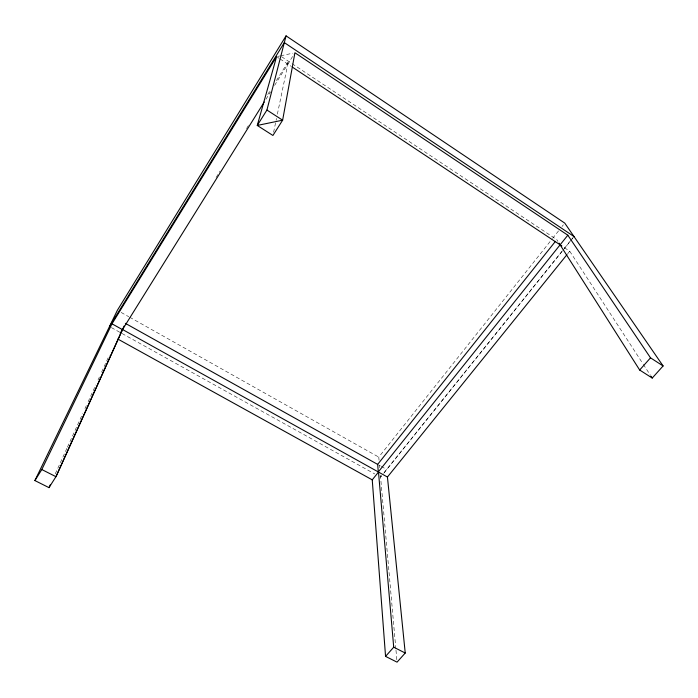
<?xml version="1.0" encoding="UTF-8"?>
<svg xmlns="http://www.w3.org/2000/svg" width="698" height="698" viewBox="0 0 698 698"><rect width="100%" height="100%" fill="white"/><g stroke="black" fill="none" stroke-linecap="round" stroke-linejoin="round"><path stroke-width="0.52" stroke-dasharray="3.49 2.62" d="M273.59 132.271L276.487 118.424M277.376 114.167L288.449 61.25L275.806 81.553M55.299 473.811L66.991 448.142M67.444 447.156L82.739 413.582M84.982 408.644L86.334 405.686M88.131 401.734L95.783 384.947M98.025 380.009L99.378 377.051M101.629 372.113L109.272 355.326M216.083 177.528L220.106 171.062M246.516 128.615L248.82 124.925M267.77 94.474L270.641 89.859M265.955 99.256L270.562 91.866M274.593 85.392L294.382 53.624M379.066 460.279L378.778 457.111L551.9 239.266M552.572 238.411L558.662 230.75M562.038 226.501L563.391 224.8M381.719 475.591L380.489 477.135L383.054 474.108M384.197 472.52L563.705 249.186M564.385 248.34L571.191 239.868M571.871 239.021L573.913 236.482M383.673 473.34L562.44 250.948M563.12 250.102L569.926 241.63M570.606 240.784L572.657 238.245M567.692 253.758L569.734 251.228L562.736 246.577M277.612 56.433L279.645 55.997M280.666 55.788L292.89 53.179M111.366 327.58L374.774 473.959M378.552 464.903L380.358 465.915M381.256 466.412L386.762 469.492M121.155 312.442L128.764 316.718M129.715 317.25L378.778 457.111M281.626 56.721L291.162 63.056M292.069 63.658L556.803 239.632L557.903 241.368M277.455 57.227L279.191 58.379M280.055 58.946L291.476 66.528M569.734 251.228L642.736 363.457M643.329 364.373L650.449 375.323M379.538 465.566L379.729 467.677M380.393 475.068L395.879 649.157M395.984 650.239L397.049 662.14"/><path stroke-width="1.05" d="M663.1 365.961L650.51 357.83L567.823 235.2L294.931 52.751L282.629 120.187L272.918 135.464L257.265 125.448L266.924 110.04L286.058 35.86L564.743 223.098L663.1 365.961L652.229 378.054L639.673 370.027L559.011 243.105M124.139 325.975L56.058 476.525L49 487.64L34.9 480.564L117.36 310.305L286.058 35.86M49 487.64L50.352 484.674M34.9 480.564L41.81 469.536L111.994 323.811L276.591 56.651L257.265 125.448L282.629 120.187L266.924 110.04M109.49 326.542L284.313 42.604L574.018 236.552M120.248 333.199L264.228 102.03M567.823 235.2L378.307 471.944L377.653 464.397L555.451 241.334M385.558 656.382L372.243 479.849L378.491 472.049L393.716 647.203L385.558 656.382L397.049 662.14L405.233 653.023L387.434 477.031L567.003 254.604M639.673 370.027L650.51 357.83M393.716 647.203L405.233 653.023M41.81 469.536L55.962 476.69L122.464 329.639L111.994 323.811M117.875 339.071L372.243 479.849M122.543 329.508L387.434 477.031M125.343 323.331L377.653 464.397M292.383 67.13L561.864 245.993M651.042 376.231L652.229 378.054"/></g></svg>
